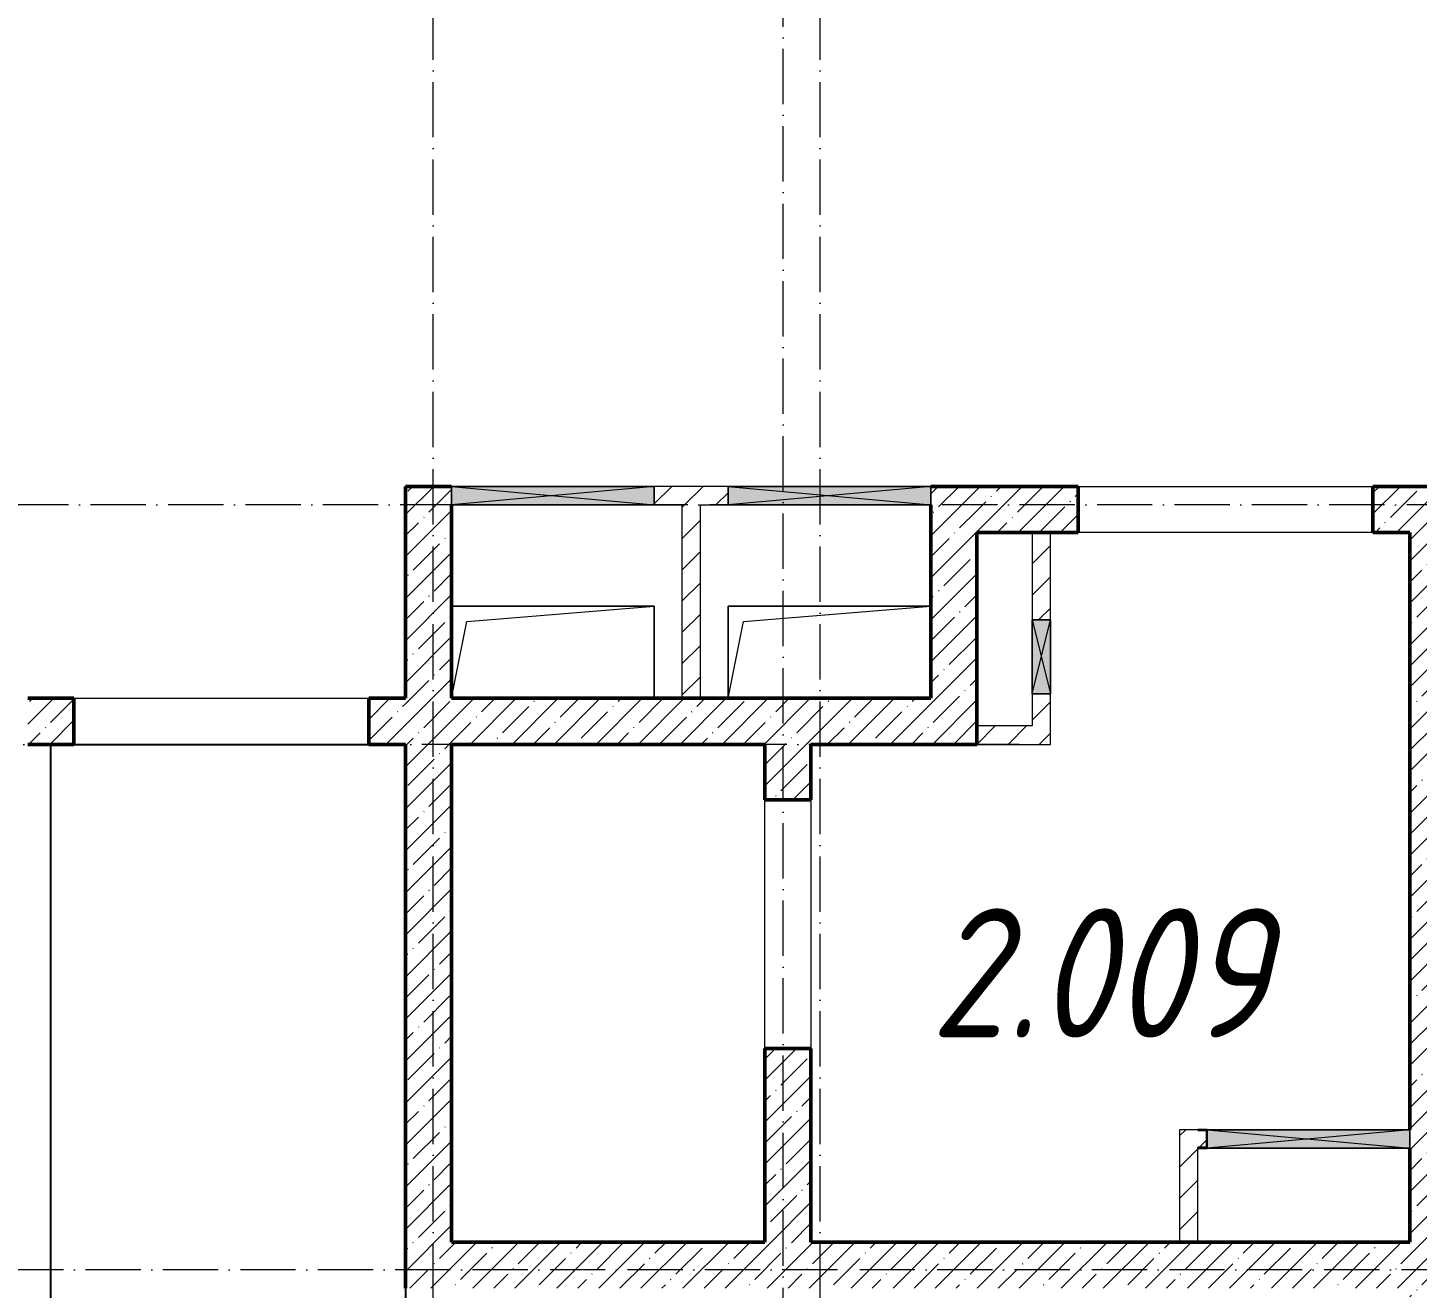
# Model space of a CAD drawing. Header units: millimetres. Extents: x -12989 to 629078, y -109036 to 555275.
# Drawn here: x 522118 to 529658, y 149615 to 156453 of the extents above; entities that cross this region are included whole.
import ezdxf

# ---------------------------------------------------------------- set-up
doc = ezdxf.new("R2010")
doc.units = ezdxf.units.MM
doc.linetypes.add('50_200_ШТРИХ_1Т_ш5_п1_п1_', pattern=[700, 500, -100, 0, -100])
for name, color, linetype, lineweight in [('A-DETL-GENF-OTLN', 7, 'Continuous', 9), ('A-FLOR-____-OTLN', 7, 'Continuous', 9), ('A-GENM-____-MCUT', 7, 'Continuous', 25), ('A-GENM-____-OTLN', 7, 'Continuous', 9), ('A-GENM-____-OTLN-1', 7, 'Continuous', 25), ('A-GLAZ-____-OTLN', 7, 'Continuous', 9), ('A-WALL-____-MCUT-2', 7, 'Continuous', 50), ('A-WALL-____-OTLN', 7, 'Continuous', 9), ('A-WALL-____-PATT-1', 7, 'Continuous', 9), ('A-WALL-FNSH-MCUT-1', 7, 'Continuous', 9), ('S-GRID-____-OTLN-1', 7, '50_200_ШТРИХ_1Т_ш5_п1_п1_', 9), ('Марки помещений', 7, 'Continuous', 9)]:
    doc.layers.add(name, color=color, linetype=linetype, lineweight=lineweight)
doc.styles.add('ISOCPEUR_I_2', font='isocpeui.ttf', dxfattribs={"width": 0.85, "height": 2.3})
pattern_1 = [(45, (516567.8, 90784.41), (-114.04925, 114.04925), []), (45, (516681.85, 90784.41), (-114.04925, 114.04925), [201.612, -40.322, 3.353, -36.97])]
pattern_2 = [(45, (516567.8, 90784.41), (-84.85281, 84.85281), [])]

# ---------------------------------------------------------------- blocks, each defined once
blk = doc.blocks.new('AR_Отверстие прямоугольное _в плите_ - AR_Отверстие прямоугольное _в плите_-V199-АР1_План отверстий 2 этажа в осях 1-64_Ю-ЯЯ')
at = {"layer": 'A-GENM-____-OTLN'}
for p, q in [((550, 250), (-550, 250)), ((-550, 250), (-550, -249.7)), ((-466.7, 166.7), (550, 250)), ((-549.9, -249.7), (-466.7, 166.7))]:
    blk.add_line(p, q, dxfattribs=at)
blk = doc.blocks.new('AR_Отверстие прямоугольное _в плите_ - AR_Отверстие прямоугольное _в плите_-V200-АР1_План отверстий 2 этажа в осях 1-64_Ю-ЯЯ')
at = {"layer": 'A-GENM-____-OTLN'}
for p, q in [((550, 250), (-550, 250)), ((-466.7, 166.7), (550, 250)), ((550, -250), (550, 250)), ((-550, -250), (-466.7, 166.7))]:
    blk.add_line(p, q, dxfattribs=at)
blk = doc.blocks.new('AR_Отверстие прямоугольное _в стене_ - AR_Отверстие прямоугольное _в стене__ОВ-36805337-АР1_План отверстий 2 этажа в осях 1-64_Ю-ЯЯ')
at = {"layer": 'A-GLAZ-____-OTLN'}
blk.add_hatch(color=256, dxfattribs=at).paths.add_polyline_path([(-142.7, -50), (550, -50), (550, 50), (-550, 50), (-550, -50)], flags=0)
at = {"layer": 'A-DETL-GENF-OTLN'}
for p, q in [((-550, -50), (-550, 50)), ((-550, 50), (550, 50)), ((550, 50), (-550, -50)), ((-550, 50), (550, -50)), ((550, 50), (-550, 50)), ((-550, 50), (-550, -50)), ((550, 50), (550, -50)), ((550, -50), (550, 50)), ((550, -50), (-550, -50)), ((-550, -50), (550, -50))]:
    blk.add_line(p, q, dxfattribs=at)
blk = doc.blocks.new('AR_Отверстие прямоугольное _в стене_ - AR_Отверстие прямоугольное _в стене__ОВ-36803902-АР1_План отверстий 2 этажа в осях 1-64_Ю-ЯЯ')
at = {"layer": 'A-GLAZ-____-OTLN'}
blk.add_hatch(color=256, dxfattribs=at).paths.add_polyline_path([(550, -50), (550, 50), (-550, 50), (-550, -50)], flags=0)
at = {"layer": 'A-DETL-GENF-OTLN'}
for p, q in [((-550, -50), (-550, 50)), ((-550, 50), (550, 50)), ((550, 50), (-550, -50)), ((-550, 50), (550, -50)), ((550, 50), (-550, 50)), ((-550, 50), (-550, -50)), ((550, 50), (550, -50)), ((550, -50), (550, 50)), ((550, -50), (-550, -50)), ((-550, -50), (550, -50))]:
    blk.add_line(p, q, dxfattribs=at)
blk = doc.blocks.new('154_Фахверк_СКБ_Швеллер - Тип_100_3960-V204-АР1_План отверстий 2 этажа в осях 1-64_Ю-ЯЯ')
at = {"layer": 'A-GENM-____-MCUT'}
for p, q in [((175, 50), (125, 50)), ((128, 47), (175, 47)), ((128, -47), (128, 47)), ((175, 47), (175, 50)), ((125, -50), (175, -50)), ((175, -47), (128, -47)), ((175, -50), (175, -47))]:
    blk.add_line(p, q, dxfattribs=at)
blk = doc.blocks.new('AR_Отверстие прямоугольное _в стене_ - AR_Отверстие прямоугольное _в стене__ОВ-36913595-АР1_План отверстий 2 этажа в осях 1-64_Ю-ЯЯ')
at = {"layer": 'A-GLAZ-____-OTLN'}
blk.add_hatch(color=256, dxfattribs=at).paths.add_polyline_path([(550, -50), (550, 50), (-550, 50), (-550, -50), (422.3, -50)], flags=0)
at = {"layer": 'A-DETL-GENF-OTLN'}
for p, q in [((-550, -50), (-550, 50)), ((-550, 50), (550, 50)), ((550, 50), (-550, -50)), ((-550, 50), (550, -50)), ((550, 50), (-550, 50)), ((-550, 50), (-550, -50)), ((550, 50), (550, -50)), ((550, -50), (550, 50)), ((550, -50), (-550, -50)), ((-550, -50), (550, -50))]:
    blk.add_line(p, q, dxfattribs=at)
blk = doc.blocks.new('AR_Отверстие прямоугольное _в стене_ - AR_Отверстие прямоугольное _в стене__ОВ-36914865-АР1_План отверстий 2 этажа в осях 1-64_Ю-ЯЯ')
at = {"layer": 'A-GLAZ-____-OTLN'}
blk.add_hatch(color=256, dxfattribs=at).paths.add_polyline_path([(-200, -50), (200, -50), (200, 50), (-200, 50)], flags=0)
at = {"layer": 'A-DETL-GENF-OTLN'}
for p, q in [((-200, -50), (-200, 50)), ((-200, 50), (200, 50)), ((200, 50), (-200, -50)), ((-200, 50), (200, -50)), ((200, 50), (-200, 50)), ((-200, 50), (-200, -50)), ((200, 50), (200, -50)), ((200, -50), (200, 50)), ((200, -50), (-200, -50)), ((-200, -50), (200, -50))]:
    blk.add_line(p, q, dxfattribs=at)
blk = doc.blocks.new('3эт')
at = {"layer": 'S-GRID-____-OTLN-1', "color": 251, "ltscale": 0.6, "true_color": 0x636466}
for p, q in [((291520.7, -33971.9), (291520.7, 4029.4)), ((293420.7, -33791.8), (293420.7, 4029.4)), ((293620.7, -33971.9), (293620.7, 3765.1)), ((387845.1, -23782.4), (279101.9, -23782.4)), ((294700.1, -25082.4), (279101.9, -25082.4)), ((359250.7, -27932.4), (279101.9, -27932.4))]:
    blk.add_line(p, q, dxfattribs=at)

msp = doc.modelspace()

# ---------------------------------------------------------------- hatches: boundary and pattern name
at = {"layer": 'A-WALL-____-PATT-1'}
h = msp.add_hatch(dxfattribs=at)
h.set_pattern_fill('FP_13', color=256, style=0, pattern_type=2)
h.set_pattern_definition(pattern_1)
h.paths.add_polyline_path([(524167.7976, 149615.4504), (524417.7976, 149615.4504), (524417.7976, 153965.4504), (524167.7976, 153965.4504), (524167.7976, 151237.825)], flags=0)
h = msp.add_hatch(dxfattribs=at)
h.set_pattern_fill('FP_4', color=256, style=0, pattern_type=2)
h.set_pattern_definition(pattern_2)
h.paths.add_polyline_path([(525917.7976, 153865.4504), (525917.7976, 153965.4504), (525517.7976, 153965.4504), (525517.7976, 153865.4504), (525767.7976, 153865.4504)], flags=0)
h = msp.add_hatch(dxfattribs=at)
h.set_pattern_fill('FP_13', color=256, style=0, pattern_type=2)
h.set_pattern_definition(pattern_1)
h.paths.add_polyline_path([(527017.7976, 152815.4504), (527267.7976, 152815.4504), (527267.7976, 153965.4504), (527017.7976, 153965.4504), (527017.7976, 153865.4504)], flags=0)
h = msp.add_hatch(dxfattribs=at)
h.set_pattern_fill('FP_13', color=256, style=0, pattern_type=2)
h.set_pattern_definition(pattern_1)
h.paths.add_polyline_path([(529617.7976, 153715.4504), (529617.7976, 153965.4504), (529417.7976, 153965.4504), (529417.7976, 153715.4504)], flags=0)
h.paths.add_polyline_path([(527817.7976, 153715.4504), (527817.7976, 153965.4504), (527267.7976, 153965.4504), (527267.7976, 153715.4504)], flags=0)
h = msp.add_hatch(dxfattribs=at)
h.set_pattern_fill('FP_13', color=256, style=0, pattern_type=2)
h.set_pattern_definition(pattern_1)
h.paths.add_polyline_path([(529617.7976, 146465.4504), (529867.7976, 146465.4504), (529867.7976, 153965.4504), (529617.7976, 153965.4504), (529617.7976, 148009.0003)], flags=0)
h = msp.add_hatch(dxfattribs=at)
h.set_pattern_fill('FP_4', color=256, style=0, pattern_type=2)
h.set_pattern_definition(pattern_2)
h.paths.add_polyline_path([(525767.7976, 152815.4504), (525767.7976, 153865.4504), (525667.7976, 153865.4504), (525667.7976, 152815.4504)], flags=0)
h = msp.add_hatch(dxfattribs=at)
h.set_pattern_fill('FP_4', color=256, style=0, pattern_type=2)
h.set_pattern_definition(pattern_2)
h.paths.add_polyline_path([(527667.7976, 152565.4504), (527667.7976, 152840.4504), (527567.7976, 152840.4504), (527567.7976, 152565.4504)], flags=0)
h.paths.add_polyline_path([(527667.7976, 153240.4504), (527667.7976, 153715.4504), (527567.7976, 153715.4504), (527567.7976, 153240.4504), (527622.5595, 153240.4504)], flags=0)
h = msp.add_hatch(dxfattribs=at)
h.set_pattern_fill('FP_13', color=256, style=0, pattern_type=2)
h.set_pattern_definition(pattern_1)
h.paths.add_polyline_path([(524167.7976, 152565.4504), (524167.7976, 152815.4504), (523967.7976, 152815.4504), (523967.7976, 152565.4504)], flags=0)
h.paths.add_polyline_path([(522117.7976, 152565.4504), (522367.7976, 152565.4504), (522367.7976, 152815.4504), (522117.7976, 152815.4504)], flags=0)
h = msp.add_hatch(dxfattribs=at)
h.set_pattern_fill('FP_13', color=256, style=0, pattern_type=2)
h.set_pattern_definition(pattern_1)
h.paths.add_polyline_path([(527267.7976, 152565.4504), (527267.7976, 152815.4504), (524417.7976, 152815.4504), (524417.7976, 152565.4504), (527157.6205, 152565.4504)], flags=0)
h = msp.add_hatch(dxfattribs=at)
h.set_pattern_fill('FP_4', color=256, style=0, pattern_type=2)
h.set_pattern_definition(pattern_2)
h.paths.add_polyline_path([(527567.7976, 152565.4504), (527567.7976, 152665.4504), (527267.7976, 152665.4504), (527267.7976, 152565.4504)], flags=0)
h = msp.add_hatch(dxfattribs=at)
h.set_pattern_fill('FP_13', color=256, style=0, pattern_type=2)
h.set_pattern_definition(pattern_1)
h.paths.add_polyline_path([(526367.7976, 149865.4504), (526367.7976, 150915.1029), (526117.7976, 150915.1029), (526117.7976, 149865.4504)], flags=0)
h.paths.add_polyline_path([(526117.7976, 152265.1029), (526367.7976, 152265.1029), (526367.7976, 152565.4504), (526117.7976, 152565.4504)], flags=0)
h = msp.add_hatch(dxfattribs=at)
h.set_pattern_fill('FP_4', color=256, style=0, pattern_type=2)
h.set_pattern_definition(pattern_2)
h.paths.add_polyline_path([(528367.7976, 150375.4504), (528467.7976, 150375.4504), (528467.7976, 150378.4504), (528514.7976, 150379.5374), (528514.7976, 150472.4504), (528467.7976, 150472.4504), (528467.7976, 150475.4504), (528367.7976, 150475.4504), (528367.7976, 150378.4504)], flags=0)
h = msp.add_hatch(dxfattribs=at)
h.set_pattern_fill('FP_4', color=256, style=0, pattern_type=2)
h.set_pattern_definition(pattern_2)
h.paths.add_polyline_path([(528467.7976, 149865.4504), (528467.7976, 150375.4504), (528367.7976, 150375.4504), (528367.7976, 149865.4504)], flags=0)
h = msp.add_hatch(dxfattribs=at)
h.set_pattern_fill('FP_13', color=256, style=0, pattern_type=2)
h.set_pattern_definition(pattern_1)
h.paths.add_polyline_path([(528925.1212, 149615.4504), (529617.7976, 149615.4504), (529617.7976, 149865.4504), (524417.7976, 149865.4504), (524417.7976, 149615.4504), (527157.6205, 149615.4504)], flags=0)

# ---------------------------------------------------------------- linework, layer by layer
msp.add_lwpolyline([(522242.7976, 152565.4504), (524167.7976, 152565.4504), (524167.7976, 146215.4504), (522242.7976, 146215.4504)], close=True)
at = {"layer": 'A-FLOR-____-OTLN'}
for p, q in [((524417.7976, 153315.4504), (525517.7976, 153315.4504)), ((525517.7976, 153315.4504), (525517.7976, 152815.4504)), ((525917.7976, 153315.1029), (527017.7976, 153315.1029)), ((525917.7976, 152815.4504), (525917.7976, 153315.1029)), ((526117.7976, 149865.7979), (524417.7976, 149865.7979))]:
    msp.add_line(p, q, dxfattribs=at)
at = {"layer": 'A-WALL-____-MCUT-2'}
for p, q in [((524417.7976, 153965.4504), (524167.7976, 153965.4504)), ((524167.7976, 153965.4504), (524167.7976, 152815.4504)), ((527817.7976, 153965.4504), (527017.7976, 153965.4504)), ((527817.7976, 153715.4504), (527817.7976, 153965.4504)), ((529417.7976, 153965.4504), (529417.7976, 153715.4504)), ((529867.7976, 153965.4504), (529417.7976, 153965.4504)), ((524417.7976, 152815.4504), (524417.7976, 153865.4504)), ((527017.7976, 153865.4504), (527017.7976, 152815.4504)), ((527267.7976, 152565.4504), (527267.7976, 153715.4504)), ((527267.7976, 153715.4504), (527817.7976, 153715.4504)), ((529417.7976, 153715.4504), (529617.7976, 153715.4504)), ((529617.7976, 153715.4504), (529617.7976, 150475.4504)), ((522367.7976, 152815.4504), (522117.7976, 152815.4504)), ((522367.7976, 152565.4504), (522367.7976, 152815.4504)), ((524167.7976, 152815.4504), (523967.7976, 152815.4504)), ((523967.7976, 152815.4504), (523967.7976, 152565.4504)), ((527017.7976, 152815.4504), (524417.7976, 152815.4504)), ((522117.7976, 152565.4504), (522367.7976, 152565.4504)), ((523967.7976, 152565.4504), (524167.7976, 152565.4504)), ((524167.7976, 152565.4504), (524167.7976, 149615.4504)), ((524417.7976, 149865.4504), (524417.7976, 152565.4504)), ((524417.7976, 152565.4504), (526117.7976, 152565.4504)), ((526117.7976, 152565.4504), (526117.7976, 152265.1029)), ((526367.7976, 152265.1029), (526367.7976, 152565.4504)), ((526367.7976, 152565.4504), (527267.7976, 152565.4504)), ((526117.7976, 152265.1029), (526367.7976, 152265.1029)), ((526367.7976, 150915.1029), (526117.7976, 150915.1029)), ((526117.7976, 150915.1029), (526117.7976, 149865.4504)), ((526367.7976, 149865.4504), (526367.7976, 150915.1029)), ((529617.7976, 150375.4504), (529617.7976, 149865.4504)), ((526117.7976, 149865.4504), (524417.7976, 149865.4504)), ((529617.7976, 149865.4504), (526367.7976, 149865.4504))]:
    msp.add_line(p, q, dxfattribs=at)
at = {"layer": 'A-WALL-____-OTLN'}
for p, q in [((527817.7976, 153965.4504), (529417.7976, 153965.4504)), ((529417.7976, 153715.4504), (527817.7976, 153715.4504)), ((522367.7976, 152815.4504), (523967.7976, 152815.4504)), ((523967.7976, 152565.4504), (522367.7976, 152565.4504)), ((526117.7976, 150915.1029), (526117.7976, 152265.1029)), ((526367.7976, 152265.1029), (526367.7976, 150915.1029))]:
    msp.add_line(p, q, dxfattribs=at)
at = {"layer": 'A-WALL-FNSH-MCUT-1'}
for p, q in [((525917.7976, 153965.4504), (525517.7976, 153965.4504)), ((525517.7976, 153865.4504), (525667.7976, 153865.4504)), ((525667.7976, 153865.4504), (525667.7976, 152815.4504)), ((525767.7976, 153865.4504), (525917.7976, 153865.4504)), ((525767.7976, 152815.4504), (525767.7976, 153865.4504)), ((527567.7976, 153715.4504), (527567.7976, 153240.4504)), ((527667.7976, 153240.4504), (527667.7976, 153715.4504)), ((527567.7976, 152840.4504), (527567.7976, 152665.4504)), ((527667.7976, 152565.4504), (527667.7976, 152840.4504)), ((527567.7976, 152665.4504), (527267.7976, 152665.4504)), ((527267.7976, 152565.4504), (527667.7976, 152565.4504)), ((528467.7976, 150475.4504), (528367.7976, 150475.4504)), ((528367.7976, 150475.4504), (528367.7976, 149865.4504)), ((528467.7976, 149865.4504), (528467.7976, 150375.4504))]:
    msp.add_line(p, q, dxfattribs=at)

# ---------------------------------------------------------------- block references
msp.add_blockref('3эт', (232797.0902, 177647.8646))
at = {"layer": 'A-GENM-____-OTLN'}
for name, p in [('AR_Отверстие прямоугольное _в плите_ - AR_Отверстие прямоугольное _в плите_-V200-АР1_План отверстий 2 этажа в осях 1-64_Ю-ЯЯ', (524967.7976, 153065.4504)), ('AR_Отверстие прямоугольное _в плите_ - AR_Отверстие прямоугольное _в плите_-V199-АР1_План отверстий 2 этажа в осях 1-64_Ю-ЯЯ', (526467.7976, 153065.1029))]:
    msp.add_blockref(name, p, dxfattribs=at)
at = {"layer": 'A-GENM-____-OTLN-1', "rotation": 180}
msp.add_blockref('154_Фахверк_СКБ_Швеллер - Тип_100_3960-V204-АР1_План отверстий 2 этажа в осях 1-64_Ю-ЯЯ', (528642.7976, 150425.4504), dxfattribs=at)
at = {"layer": 'A-GLAZ-____-OTLN'}
for name, p in [('AR_Отверстие прямоугольное _в стене_ - AR_Отверстие прямоугольное _в стене__ОВ-36913595-АР1_План отверстий 2 этажа в осях 1-64_Ю-ЯЯ', (524967.7976, 153915.4504)), ('AR_Отверстие прямоугольное _в стене_ - AR_Отверстие прямоугольное _в стене__ОВ-36803902-АР1_План отверстий 2 этажа в осях 1-64_Ю-ЯЯ', (526467.7976, 153915.4504)), ('AR_Отверстие прямоугольное _в стене_ - AR_Отверстие прямоугольное _в стене__ОВ-36805337-АР1_План отверстий 2 этажа в осях 1-64_Ю-ЯЯ', (529067.7976, 150425.4504))]:
    msp.add_blockref(name, p, dxfattribs=at)
at = {"layer": 'A-GLAZ-____-OTLN', "rotation": 89.9999999999999}
msp.add_blockref('AR_Отверстие прямоугольное _в стене_ - AR_Отверстие прямоугольное _в стене__ОВ-36914865-АР1_План отверстий 2 этажа в осях 1-64_Ю-ЯЯ', (527617.7976, 153040.4504), dxfattribs=at)

# ---------------------------------------------------------------- texts
at = {"layer": 'Марки помещений', "insert": (527015.7235, 151675.838), "char_height": 700, "width": 785.65375, "attachment_point": 1, "style": 'ISOCPEUR_I_2'}
msp.add_mtext('2.009', dxfattribs=at)

doc.saveas('drawing.dxf')
